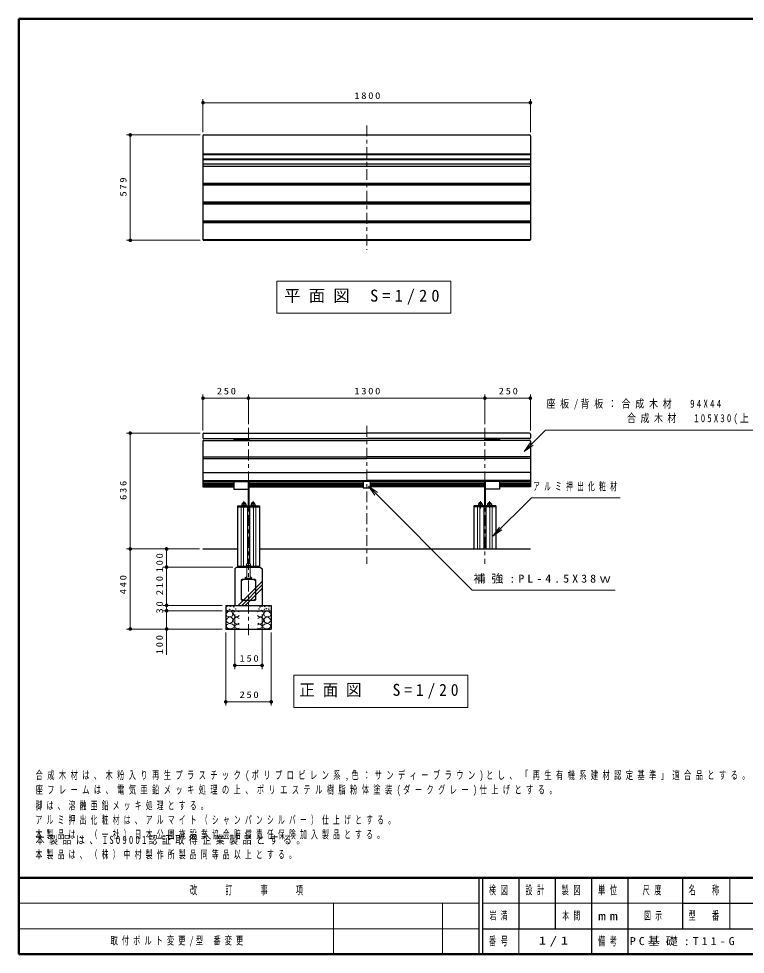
# Model space of a CAD drawing. Units: millimetres on the paper, scale 1:20. Extents: x -365 to 12, y -47 to 257.
# Drawn here: x -365 to -165.2, y 0 to 257 of the extents above; entities that cross this region are included whole.
import ezdxf

# ---------------------------------------------------------------- set-up
doc = ezdxf.new("R2010")
doc.units = ezdxf.units.MM
doc.linetypes.add('USER2', pattern=[6, 3, -1, 1, -1])
doc.layers.add('LY_1', color=7, linetype='Continuous', lineweight=25)
doc.layers.add('LY_2', color=7, linetype='Continuous', lineweight=13)
doc.styles.add('ＭＳ ゴシック', font='')
doc.styles.get('ＭＳ ゴシック').set_extended_font_data('MS Gothic')

# ---------------------------------------------------------------- blocks, each defined once
blk = doc.blocks.new('filled_dot')
at = {"color": 0, "linetype": 'Continuous', "lineweight": -2, "const_width": 1.25}
blk.add_lwpolyline([(-0.625, 0, 1), (0.625, 0, 1)], format="xyb", close=True, dxfattribs=at)

msp = doc.modelspace()

# ---------------------------------------------------------------- linework, layer by layer
at = {"layer": 'LY_1', "lineweight": 13}
for p, q in [((-314.336, 225.817), (-314.336, 234.918)), ((-314.336, 233.918), (-224.336, 233.918)), ((-224.336, 225.817), (-224.336, 234.918)), ((-315.086, 225.067), (-335.336, 225.067)), ((-334.336, 196.125), (-334.336, 225.067)), ((-315.086, 196.125), (-335.336, 196.125)), ((-293.999, 184.93), (-293.999, 176.13)), ((-246.199, 184.93), (-293.999, 184.93)), ((-246.199, 176.13), (-246.199, 184.93)), ((-293.999, 176.13), (-246.199, 176.13)), ((-314.336, 143.903), (-314.336, 153.771)), ((-314.336, 152.771), (-301.836, 152.771)), ((-301.836, 145.654), (-301.836, 153.771)), ((-301.836, 152.771), (-236.836, 152.771)), ((-236.836, 145.654), (-236.836, 153.771)), ((-236.836, 152.771), (-224.336, 152.771)), ((-224.336, 143.903), (-224.336, 153.771)), ((-315.086, 143.153), (-335.336, 143.153)), ((-334.336, 111.353), (-334.336, 143.153)), ((-226.074, 138.091), (-224.306, 140.566)), ((-226.074, 138.091), (-223.952, 140.212)), ((-223.599, 139.858), (-226.074, 138.091)), ((-268.851, 128.625), (-266.73, 126.504)), ((-268.851, 128.625), (-266.376, 126.857)), ((-267.083, 126.15), (-268.851, 128.625)), ((-303.836, 122.903), (-303.836, 106.653)), ((-303.221, 122.903), (-303.221, 106.653)), ((-300.451, 122.903), (-300.451, 106.653)), ((-299.836, 122.903), (-299.836, 106.653)), ((-238.836, 122.903), (-238.836, 111.353)), ((-238.221, 122.903), (-238.221, 111.353)), ((-235.451, 122.903), (-235.451, 111.353)), ((-234.836, 122.903), (-234.836, 111.353)), ((-234.617, 114.814), (-232.849, 117.289)), ((-234.617, 114.814), (-232.495, 116.935)), ((-232.142, 116.582), (-234.617, 114.814)), ((-315.336, 111.353), (-335.336, 111.353)), ((-334.336, 89.353), (-334.336, 111.353)), ((-324.336, 106.353), (-324.336, 111.353)), ((-306.086, 106.353), (-325.336, 106.353)), ((-324.336, 95.853), (-324.336, 106.353)), ((-304.68, 95.853), (-298.086, 102.447)), ((-303.691, 95.853), (-298.086, 101.458)), ((-302.701, 95.853), (-298.086, 100.468)), ((-309.086, 95.853), (-325.336, 95.853)), ((-309.086, 95.853), (-325.336, 95.853)), ((-324.336, 94.353), (-324.336, 95.853)), ((-309.086, 94.353), (-325.336, 94.353)), ((-324.336, 82.299), (-324.336, 94.353)), ((-305.586, 93.353), (-305.586, 78.353)), ((-298.086, 93.353), (-298.086, 78.353)), ((-309.086, 89.353), (-335.336, 89.353)), ((-308.086, 88.353), (-308.086, 68.353)), ((-295.586, 88.353), (-295.586, 68.353)), ((-298.086, 79.353), (-305.586, 79.353)), ((-289.337, 76.629), (-289.337, 67.829)), ((-241.537, 76.629), (-289.337, 76.629)), ((-241.537, 67.829), (-241.537, 76.629)), ((-295.586, 69.353), (-308.086, 69.353)), ((-289.337, 67.829), (-241.537, 67.829))]:
    msp.add_line(p, q, dxfattribs=at)
at = {"layer": 'LY_1', "color": 32, "linetype": 'USER2', "lineweight": 13}
msp.add_line((-269.336, 227.698), (-269.336, 193.5), dxfattribs=at)
at = {"layer": 'LY_1', "color": 32}
for p, q in [((-314.336, 224.817), (-314.336, 196.375)), ((-314.086, 225.067), (-224.586, 225.067)), ((-224.336, 224.817), (-224.336, 196.375)), ((-314.336, 219.893), (-224.336, 219.893)), ((-314.336, 219.689), (-224.336, 219.689)), ((-314.336, 218.472), (-224.336, 218.472)), ((-314.336, 218.343), (-224.336, 218.343)), ((-314.336, 217.126), (-224.336, 217.126)), ((-314.336, 216.54), (-224.336, 216.54)), ((-314.336, 211.858), (-224.336, 211.858)), ((-314.336, 211.666), (-224.336, 211.666)), ((-314.336, 211.36), (-224.336, 211.36)), ((-314.336, 206.678), (-224.336, 206.678)), ((-314.336, 206.486), (-224.336, 206.486)), ((-314.336, 206.179), (-224.336, 206.179)), ((-314.336, 201.497), (-224.336, 201.497)), ((-314.336, 201.306), (-224.336, 201.306)), ((-314.336, 200.999), (-224.336, 200.999)), ((-314.336, 196.317), (-224.336, 196.317)), ((-314.086, 196.125), (-224.586, 196.125))]:
    msp.add_line(p, q, dxfattribs=at)
at = {"layer": 'LY_1', "linetype": 'USER2', "lineweight": 13}
for p, q in [((-301.836, 144.654), (-301.836, 87.217)), ((-269.336, 145.165), (-269.336, 107.278)), ((-236.836, 144.654), (-236.836, 107.278)), ((-303.086, 124.479), (-303.086, 122.64)), ((-300.586, 124.479), (-300.586, 122.501)), ((-238.086, 124.479), (-238.086, 122.501)), ((-235.586, 124.479), (-235.586, 122.64))]:
    msp.add_line(p, q, dxfattribs=at)
at = {"layer": 'LY_1'}
for p, q in [((-314.336, 142.903), (-314.336, 141.903)), ((-314.086, 143.153), (-269.336, 143.153)), ((-314.086, 141.653), (-269.336, 141.653)), ((-305.836, 141.653), (-305.836, 141.174)), ((-305.836, 141.428), (-301.724, 141.428)), ((-301.724, 141.653), (-301.724, 141.174)), ((-224.586, 143.153), (-269.336, 143.153)), ((-224.586, 141.653), (-269.336, 141.653)), ((-236.949, 141.653), (-236.949, 141.174)), ((-232.836, 141.428), (-236.949, 141.428)), ((-232.836, 141.653), (-232.836, 141.174)), ((-224.336, 142.903), (-224.336, 141.903)), ((-314.336, 140.924), (-314.336, 128.392)), ((-314.086, 141.174), (-269.336, 141.174)), ((-224.586, 141.174), (-269.336, 141.174)), ((-224.336, 140.924), (-224.336, 128.392)), ((-314.336, 136.634), (-269.336, 136.634)), ((-224.336, 136.634), (-269.336, 136.634)), ((-314.336, 136.151), (-269.336, 136.151)), ((-224.336, 136.151), (-269.336, 136.151)), ((-314.336, 132.353), (-269.336, 132.353)), ((-224.336, 132.353), (-269.336, 132.353)), ((-314.336, 130.161), (-269.336, 130.161)), ((-314.336, 129.752), (-305.836, 129.752)), ((-314.336, 129.299), (-305.836, 129.299)), ((-314.336, 129.255), (-305.836, 129.255)), ((-314.336, 128.845), (-305.836, 128.845)), ((-314.336, 128.802), (-305.836, 128.802)), ((-305.836, 130.118), (-301.949, 130.118)), ((-305.836, 130.118), (-305.836, 127.781)), ((-305.836, 129.894), (-301.949, 129.894)), ((-301.949, 129.894), (-301.949, 123.203)), ((-301.724, 129.893), (-301.724, 123.203)), ((-301.724, 129.752), (-270.286, 129.752)), ((-301.724, 129.299), (-270.286, 129.299)), ((-301.724, 129.255), (-270.286, 129.255)), ((-301.724, 128.845), (-270.286, 128.845)), ((-301.724, 128.802), (-270.286, 128.802)), ((-270.286, 130.161), (-270.286, 128.167)), ((-270.286, 129.936), (-268.386, 129.936)), ((-224.336, 130.161), (-269.336, 130.161)), ((-268.386, 130.161), (-268.386, 128.167)), ((-236.949, 129.752), (-268.386, 129.752)), ((-236.949, 129.299), (-268.386, 129.299)), ((-236.949, 129.255), (-268.386, 129.255)), ((-236.949, 128.845), (-268.386, 128.845)), ((-236.949, 128.802), (-268.386, 128.802)), ((-236.949, 129.893), (-236.949, 123.203)), ((-232.836, 130.118), (-236.724, 130.118)), ((-232.836, 129.894), (-236.724, 129.894)), ((-236.724, 129.894), (-236.724, 123.203)), ((-232.836, 130.118), (-232.836, 127.781)), ((-224.336, 129.752), (-232.836, 129.752)), ((-224.336, 129.299), (-232.836, 129.299)), ((-224.336, 129.255), (-232.836, 129.255)), ((-224.336, 128.845), (-232.836, 128.845)), ((-224.336, 128.802), (-232.836, 128.802)), ((-314.336, 128.392), (-305.836, 128.392)), ((-305.836, 127.781), (-301.949, 127.781)), ((-301.724, 128.392), (-270.286, 128.392)), ((-270.286, 128.167), (-268.386, 128.167)), ((-236.949, 128.392), (-268.386, 128.392)), ((-232.836, 127.781), (-236.724, 127.781)), ((-224.336, 128.392), (-232.836, 128.392)), ((-303.611, 123.703), (-303.611, 123.203)), ((-303.611, 123.703), (-302.561, 123.703)), ((-302.561, 123.703), (-302.561, 123.203)), ((-301.111, 123.703), (-300.061, 123.703)), ((-301.111, 123.703), (-301.111, 123.203)), ((-300.061, 123.703), (-300.061, 123.203)), ((-237.561, 123.703), (-238.611, 123.703)), ((-238.611, 123.703), (-238.611, 123.203)), ((-237.561, 123.703), (-237.561, 123.203)), ((-236.111, 123.703), (-236.111, 123.203)), ((-235.061, 123.703), (-236.111, 123.703)), ((-235.061, 123.703), (-235.061, 123.203)), ((-304.836, 123.203), (-304.836, 106.653)), ((-304.836, 123.203), (-298.836, 123.203)), ((-304.836, 122.903), (-298.836, 122.903)), ((-303.611, 123.303), (-302.561, 123.303)), ((-302.086, 122.903), (-302.086, 107.218)), ((-301.586, 122.903), (-301.586, 107.218)), ((-301.111, 123.303), (-300.061, 123.303)), ((-298.836, 123.203), (-298.836, 106.653)), ((-239.836, 123.203), (-239.836, 111.353)), ((-233.836, 123.203), (-239.836, 123.203)), ((-233.836, 122.903), (-239.836, 122.903)), ((-237.561, 123.303), (-238.611, 123.303)), ((-237.086, 122.903), (-237.086, 111.353)), ((-236.586, 122.903), (-236.586, 111.353)), ((-235.061, 123.303), (-236.111, 123.303)), ((-233.836, 123.203), (-233.836, 111.353)), ((-314.336, 111.353), (-304.836, 111.353)), ((-298.836, 111.353), (-224.336, 111.353)), ((-305.586, 105.853), (-305.086, 106.353)), ((-305.586, 105.853), (-305.586, 95.853)), ((-305.086, 106.353), (-298.586, 106.353)), ((-304.961, 106.353), (-298.711, 106.353)), ((-304.836, 106.653), (-298.836, 106.653)), ((-303.711, 106.653), (-303.711, 106.353)), ((-299.961, 106.653), (-299.961, 106.353)), ((-298.586, 106.353), (-298.086, 105.853)), ((-298.086, 105.853), (-298.086, 95.853)), ((-303.736, 97.353), (-303.736, 102.853)), ((-303.586, 103.003), (-300.086, 103.003)), ((-299.936, 102.853), (-299.936, 97.353)), ((-308.086, 95.853), (-308.086, 89.353)), ((-308.086, 95.853), (-295.586, 95.853)), ((-300.086, 97.203), (-303.586, 97.203)), ((-295.586, 95.853), (-295.586, 89.353)), ((-308.086, 94.353), (-295.586, 94.353)), ((-308.086, 89.353), (-295.586, 89.353))]:
    msp.add_line(p, q, dxfattribs=at)
at = {"layer": 'LY_1', "color": 32, "lineweight": 13}
for p, q in [((-302.436, 106.768), (-302.436, 106.653)), ((-302.436, 106.768), (-301.236, 106.768)), ((-302.361, 107.218), (-302.361, 106.768)), ((-302.361, 107.218), (-301.311, 107.218)), ((-302.286, 106.353), (-302.286, 103.803)), ((-301.836, 107.218), (-301.836, 106.768)), ((-301.386, 106.353), (-301.386, 103.803)), ((-301.311, 107.218), (-301.311, 106.768)), ((-301.236, 106.768), (-301.236, 106.653)), ((-302.286, 103.803), (-302.786, 103.353)), ((-300.886, 103.353), (-302.786, 103.353)), ((-300.886, 103.353), (-301.386, 103.803))]:
    msp.add_line(p, q, dxfattribs=at)
at = {"layer": 'LY_1', "lineweight": 13}
for points in [[(-226.074, 138.091), (-220.186, 143.978), (-153.917, 143.978)], [(-268.851, 128.625), (-240.289, 100.063), (-201.015, 100.063)], [(-234.617, 114.814), (-224.01, 125.421), (-199.602, 125.421)], [(-304.365, 94.038), (-305.221, 94.355), (-305.76, 94.086), (-306.076, 93.484), (-305.49, 92.723), (-304.714, 92.66), (-304.365, 93.056)], [(-304.381, 92.232), (-305.142, 92.628), (-305.775, 92.375), (-306.076, 91.725), (-305.633, 90.949), (-304.872, 90.711), (-304.381, 90.917)], [(-299.307, 94.038), (-298.451, 94.355), (-297.913, 94.086), (-297.596, 93.484), (-298.182, 92.723), (-298.958, 92.66), (-299.307, 93.056)], [(-299.291, 92.232), (-298.53, 92.628), (-297.897, 92.375), (-297.596, 91.725), (-298.039, 90.949), (-298.8, 90.711), (-299.291, 90.917)], [(-304.365, 90.505), (-305.031, 90.711), (-305.68, 90.157), (-305.506, 89.761), (-304.777, 89.396), (-304.365, 89.555)], [(-299.307, 90.505), (-298.641, 90.711), (-297.992, 90.157), (-298.166, 89.761), (-298.895, 89.396), (-299.307, 89.555)]]:
    msp.add_lwpolyline(points, dxfattribs=at)
for points in [[(-306.964, 94.323), (-307.597, 94.022), (-308.073, 93.547), (-307.772, 92.85), (-307.043, 92.707), (-306.346, 92.866), (-306.092, 93.452), (-306.282, 93.959)], [(-307.09, 92.676), (-307.629, 92.327), (-308.073, 91.646), (-307.566, 91.186), (-306.9, 90.87), (-306.203, 91.313), (-306.124, 92.153), (-306.532, 92.515)], [(-296.708, 94.323), (-296.075, 94.022), (-295.6, 93.547), (-295.901, 92.85), (-296.629, 92.707), (-297.326, 92.866), (-297.58, 93.452), (-297.39, 93.959)], [(-296.582, 92.676), (-296.043, 92.327), (-295.6, 91.646), (-296.106, 91.186), (-296.772, 90.87), (-297.469, 91.313), (-297.548, 92.153), (-297.14, 92.515)], [(-307.131, 90.879), (-307.7, 90.56), (-308.038, 90.137), (-307.634, 89.571), (-306.692, 89.368), (-305.976, 89.687), (-305.703, 90.192), (-306.242, 90.648)], [(-296.541, 90.879), (-295.972, 90.56), (-295.634, 90.137), (-296.038, 89.571), (-296.98, 89.368), (-297.696, 89.687), (-297.969, 90.192), (-297.43, 90.648)]]:
    msp.add_lwpolyline(points, close=True, dxfattribs=at)
at = {"layer": 'LY_1'}
for centre, radius in [((-303.586, 102.853), 0.15), ((-300.086, 102.853), 0.15), ((-307.81, 95.528), 0.05), ((-306.853, 95.582), 0.05), ((-305.856, 95.366), 0.05), ((-303.586, 97.353), 0.15), ((-300.086, 97.353), 0.15), ((-298.682, 95.398), 0.05), ((-298.092, 95.595), 0.05), ((-297.324, 95.474), 0.05), ((-296.151, 95.541), 0.05), ((-307.85, 94.517), 0.05), ((-306.988, 94.76), 0.05), ((-306.193, 94.477), 0.05), ((-305.344, 94.814), 0.05), ((-298.909, 94.83), 0.05), ((-298.214, 94.477), 0.05), ((-297.418, 94.773), 0.05), ((-296.92, 94.948), 0.05), ((-296.259, 94.8), 0.05)]:
    msp.add_circle(centre, radius, dxfattribs=at)
at = {"layer": 'LY_1', "color": 32}
for centre, start, end in [((-314.086, 224.817), 90, 180), ((-224.586, 224.817), 0, 90), ((-314.086, 196.375), 179.99999, 270), ((-224.586, 196.375), 270, 0)]:
    msp.add_arc(centre, 0.25, start, end, dxfattribs=at)
at = {"layer": 'LY_1'}
for centre, radius, start, end in [((-314.086, 142.903), 0.25, 90, 180), ((-314.086, 141.903), 0.25, 180, 270), ((-224.586, 142.903), 0.25, 360, 90), ((-224.586, 141.903), 0.25, 270, 0), ((-314.086, 140.924), 0.25, 90, 180), ((-224.586, 140.924), 0.25, 360, 90), ((-301.949, 129.893), 0.225, 0, 90), ((-236.724, 129.893), 0.225, 90, 180), ((-303.086, 123.703), 0.425, 0, 180), ((-300.586, 123.703), 0.425, 0, 180), ((-238.086, 123.703), 0.425, 360, 180), ((-235.586, 123.703), 0.425, 360, 180)]:
    msp.add_arc(centre, radius, start, end, dxfattribs=at)
at = {"layer": 'LY_2', "lineweight": 50}
for p, q in [((0, 257), (-365, 257)), ((-365, 257), (-365, 0)), ((-365, 21), (0, 21)), ((-365, 0), (0, 0))]:
    msp.add_line(p, q, dxfattribs=at)
at = {"layer": 'LY_2', "color": 211, "lineweight": 25}
for p, q in [((-238.5, 21), (-238.5, 0)), ((-237.5, 21), (-237.5, 0)), ((-227.5, 21), (-227.5, 7)), ((-217.5, 21), (-217.5, 7)), ((-207.5, 21), (-207.5, 0)), ((-197.5, 21), (-197.5, 7)), ((-182.5, 21), (-182.5, 7)), ((-182.5, 14), (-70, 14)), ((-237.5, 7), (0, 7))]:
    msp.add_line(p, q, dxfattribs=at)
at = {"layer": 'LY_2'}
for p, q in [((-169.5, 21), (-169.5, 7)), ((-365, 14), (-238.5, 14)), ((-278.5, 14), (-278.5, 0)), ((-248.5, 14), (-248.5, 0)), ((-237.5, 14), (-182.5, 14)), ((-365, 7), (-238.5, 7)), ((-227.5, 7), (-227.5, 0))]:
    msp.add_line(p, q, dxfattribs=at)
at = {"layer": 'LY_2', "lineweight": 25}
msp.add_line((-197.5, 7), (-197.5, 0), dxfattribs=at)

# ---------------------------------------------------------------- block references
at = {"layer": 'LY_1', "lineweight": 13, "xscale": 0.4, "yscale": 0.4}
for p in [(-314.336, 233.918), (-314.336, 152.771), (-305.586, 79.353), (-308.086, 69.353)]:
    msp.add_blockref('filled_dot', p, dxfattribs=at)
for p, rotation in [((-224.336, 233.918), 180), ((-334.336, 225.067), 270), ((-334.336, 196.125), 90), ((-301.836, 152.771), 180), ((-236.836, 152.771), 180), ((-224.336, 152.771), 180), ((-334.336, 143.153), 270), ((-334.336, 111.353), 90), ((-334.336, 111.353), 270), ((-324.336, 111.353), 270), ((-324.336, 106.353), 90), ((-324.336, 95.853), 90), ((-324.336, 95.853), 270), ((-324.336, 94.353), 270), ((-334.336, 89.353), 90), ((-324.336, 89.353), 90), ((-298.086, 79.353), 180), ((-295.586, 69.353), 180)]:
    msp.add_blockref('filled_dot', p, dxfattribs=dict(at, rotation=rotation))

# ---------------------------------------------------------------- texts
at = {"layer": 'LY_1', "style": 'ＭＳ ゴシック'}
for s, insert, char_height, attachment_point in [('\\T1.33;\\W1.15;1800', (-268.915, 234.918), 1.833, 8), ('\\T1.5;平面図\\~S=1/20', (-270.099, 180.53), 3.299, 5), ('\\T1.33;\\W1.15;250', (-307.671, 153.771), 1.833, 8), ('\\T1.33;\\W1.15;1300', (-268.915, 153.771), 1.833, 8), ('\\T1.33;\\W1.15;250', (-230.171, 153.771), 1.833, 8), ('\\T1.53;\\W0.8;座板/背板：合成木材\u300094X44', (-219.917, 150.978), 2.199, 4), ('\\T1.5;\\W0.8;\u3000\u3000\u3000\u3000\u3000\u3000合成木材\u3000105X30(上端部)', (-219.917, 146.978), 2.199, 4), ('\\T1.64;\\W0.6;アルミ押出化粧材', (-223.602, 128.421), 2.199, 4), ('\\T1.5;\\W1.1;補強:PL-4.5X38ｗ', (-240.015, 103.063), 2.199, 4), ('\\T1.33;\\W1.15;150', (-301.415, 80.353), 1.833, 8), ('\\T1.5;\\W0.95;正面図\u3000S=1/20', (-265.437, 72.229), 3.299, 5), ('\\T1.33;\\W1.15;250', (-301.421, 70.353), 1.833, 8), ('\\T1.6;\\W0.65;合成木材は、木粉入り再生プラスチック(ポリプロピレン系,色：サンディーブラウン)とし、「再生有機系建材認定基準」適合品とする。', (-360.354, 47.53), 2.199, 7), ('\\T1.6;\\W0.65;座フレームは、電気亜鉛メッキ処理の上、ポリエステル樹脂粉体塗装(ダークグレー)仕上げとする。', (-360.354, 43.53), 2.199, 7), ('\\T1.64;\\W0.6;脚は、溶融亜鉛メッキ処理とする。', (-360.354, 39.53), 2.199, 7), ('\\T1.64;\\W0.6;アルミ押出化粧材は、アルマイト（シャンパンシルバー）仕上げとする。', (-360.354, 35.53), 2.199, 7), ('\\T1.64;\\W0.6;本製品は、（一社）日本公園施設業協会賠償責任保険加入製品とする。', (-360.354, 31.53), 2.199, 7), ('\\T1.5;\\W0.8;本製品は、ISO9001認証取得企業製品とする。', (-360.354, 32.53), 2.199, 1), ('\\T1.64;\\W0.6;本製品は、（株）中村製作所製品同等品以上とする。', (-360.354, 28.53), 2.199, 1), ('\\T1.64;\\W0.6;岩満', (-232.5, 10.5), 2.199, 5), ('\\T1.64;\\W0.6;本間', (-212.5, 10.5), 2.199, 5), ('\\T1.64;\\W0.6;図示', (-190, 10.5), 2.199, 5), ('\\T1.55;\\W0.65;取付ボルト変更/型\\~番変更', (-339.75, 3.5), 2.199, 4), ('\\T1.5;\\W1.35;1/1', (-217.5, 3.5), 2.199, 5), ('\\T1.5;\\W1.1;PC基礎:T11-G', (-197, 3.5), 2.199, 4)]:
    msp.add_mtext(s, dxfattribs=dict(at, insert=insert, char_height=char_height, attachment_point=attachment_point))
at = {"layer": 'LY_1', "char_height": 1.833, "attachment_point": 8, "rotation": 90, "style": 'ＭＳ ゴシック'}
for s, insert in [('\\T1.33;\\W1.15;579', (-335.336, 211.013)), ('\\T1.33;\\W1.15;636', (-335.336, 127.67)), ('\\T1.33;\\W1.15;100', (-325.336, 107.779)), ('\\T1.33;\\W1.15;440', (-335.336, 101.768)), ('\\T1.33;\\W1.15;210', (-325.336, 101.524)), ('\\T1.34;\\W1.15;30', (-325.336, 95.531)), ('\\T1.33;\\W1.15;100', (-325.336, 85.299))]:
    msp.add_mtext(s, dxfattribs=dict(at, insert=insert))
at = {"layer": 'LY_2', "color": 4, "char_height": 2.346, "attachment_point": 5, "style": 'ＭＳ ゴシック'}
for s, insert in [('\\T1.64;\\W0.6;改\u3000\u3000訂\u3000\u3000事\u3000\u3000項', (-301.75, 17.5)), ('\\T1.64;\\W0.6;検図', (-232.5, 17.5)), ('\\T1.64;\\W0.6;設計', (-222.5, 17.5)), ('\\T1.64;\\W0.6;製図', (-212.5, 17.5)), ('\\T1.64;\\W0.6;単位', (-202.5, 17.5)), ('\\T1.64;\\W0.6;尺度', (-190.25, 17.5)), ('\\T1.64;\\W0.6;名\u3000称', (-176, 17.5)), ('\\T1.5;\\W1.35;mm', (-202.5, 10.5)), ('\\T1.64;\\W0.6;型\u3000番', (-176, 10.5)), ('\\T1.64;\\W0.6;備考', (-202.5, 3.5)), ('\\T1.64;\\W0.6;番号', (-232.5, 3.5))]:
    msp.add_mtext(s, dxfattribs=dict(at, insert=insert))

doc.saveas('drawing.dxf')
